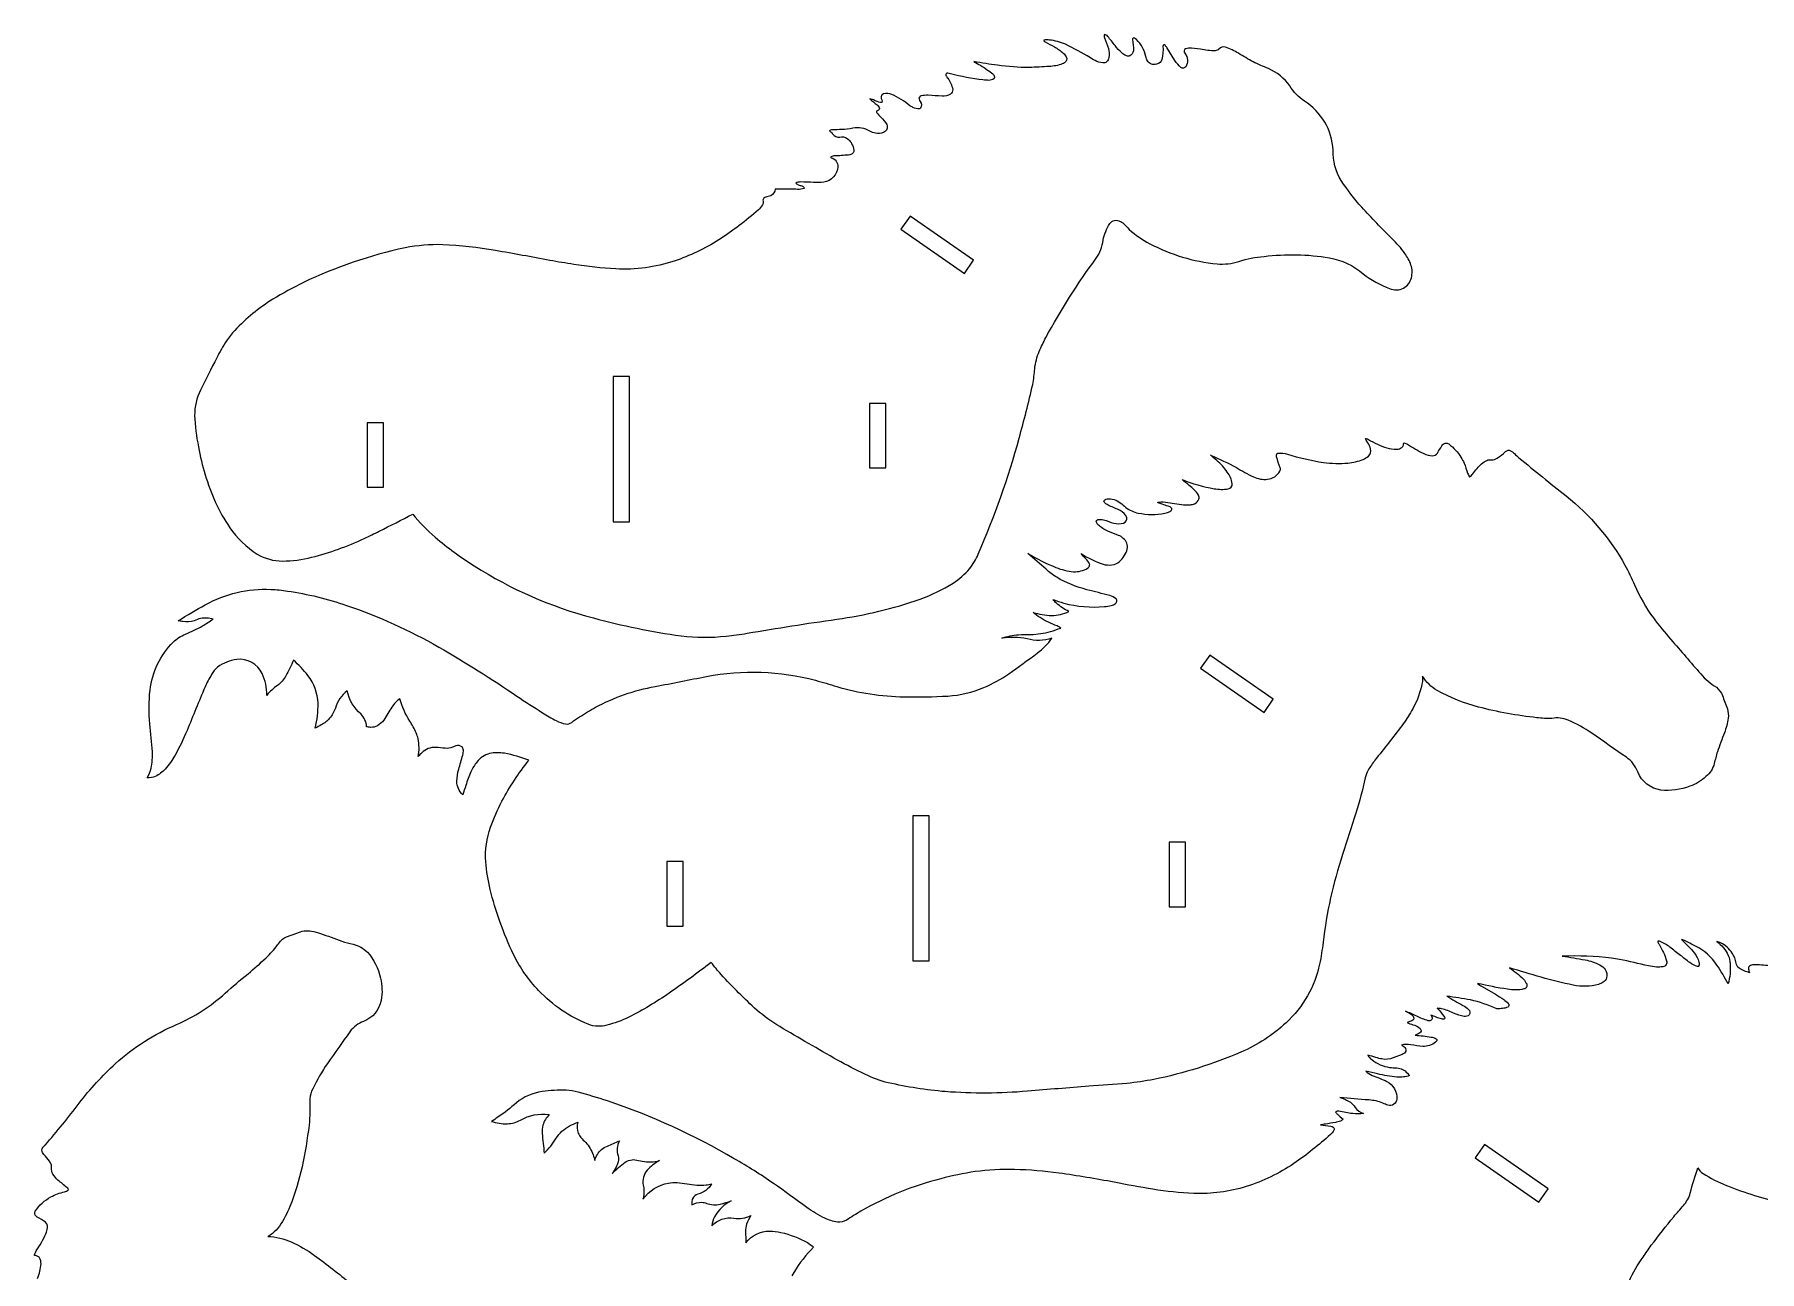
# Model space of a CAD drawing. Extents: x -1292 to 1395, y -799 to 1714.
# Drawn here: x -854 to 430, y 794 to 1714 of the extents above; entities that cross this region are included whole.
import ezdxf

# ---------------------------------------------------------------- set-up
doc = ezdxf.new("R2010")
doc.units = 0
doc.header["$MEASUREMENT"] = 0
doc.layers.get('0').update_dxf_attribs({"linetype": 'CONTINUOUS'})

msp = doc.modelspace()

# ---------------------------------------------------------------- linework, layer by layer
for points in [[(-308, 1593.9, 0.142837), (-311.2, 1592.7, 0.299758), (-311.7, 1590.6, -0.225991), (-312.3, 1587.7, -0.09232), (-315.2, 1584.1, -0.037544), (-344.7, 1561.7, -0.058932), (-377.9, 1545.9, -0.093512), (-421.3, 1540.1, -0.024982), (-452.6, 1543.5, -0.007114), (-470.4, 1546.4, 0.004603), (-510.9, 1553.8, 0.031877), (-550.1, 1558.1, 0.057032), (-578.1, 1555.8, 0.058995), (-653.6, 1530, 0.023354), (-676.5, 1517.5, 0.06408), (-704.7, 1494.4, 0.034102), (-711, 1486.6, 0.023633), (-718.2, 1473.9, 0.001351), (-730.3, 1449.9, 0.109745), (-734.7, 1431.2, 0.040663), (-731.8, 1407.8, 0.059281), (-719.3, 1366.9, 0.04222), (-708.5, 1347.6, 0.096163), (-688.1, 1328, 0.136015), (-669.3, 1322.8, 0.061795), (-647.6, 1325.6, 0.049026), (-608.5, 1339.6, 0.008195), (-597.3, 1345, 0.004886), (-572.4, 1357.8, 0.047739), (-555.6, 1340.6, 0.038445), (-526.7, 1319.3, 0.077962), (-437.9, 1280.5, 0.03169), (-372.7, 1267.1, 0.059083), (-339.3, 1267, 0.01782), (-323.6, 1269.1, -0.008067), (-257, 1279.5, 0.04967), (-194.9, 1294.5, 0.051387), (-170.3, 1306.4, 0.07159), (-158.1, 1317.1, 0.062994), (-151.7, 1328, 0.035702), (-121.3, 1414.1, 0.013722), (-111.2, 1454.2, 0.033619), (-109.7, 1465.9, -0.072498), (-106.3, 1478.7, -0.031161), (-101.4, 1489, -0.035937), (-63.9, 1548, 0.11535), (-58.8, 1561.5, -0.084781), (-53.9, 1573.9, -0.375127), (-46, 1575.5, -0.065697), (-44.2, 1574.4, -0.019998), (-39.3, 1569.5, 0.06837), (-24.1, 1558.9, 0.098197), (26, 1543.9, 0.104378), (42.2, 1545.7, -0.059936), (60.9, 1549.4, -0.072381), (109.5, 1548.4, -0.13522), (134.6, 1536.5, 0.075756), (154.3, 1525.5, 0.211381), (164.7, 1525.8, 0.215333), (170.5, 1533.5, 0.155186), (170.2, 1543, 0.070609), (165.6, 1551.7, 0.044923), (156.3, 1562.5, -0.016436), (133.6, 1586, -0.040496), (118.4, 1605.9, -0.146493), (112.3, 1628.5, 0.244161), (90.9, 1664.9, -0.101004), (80.1, 1676.2, 0.138306), (64.2, 1689.2, -0.029463), (52.8, 1694.2, -0.01419), (41.9, 1700.5, 0.055098), (32.3, 1705, 0.319688), (27.4, 1703.6, -0.156111), (24.5, 1702.4, -0.073955), (13.6, 1703.6, 0.048158), (4.7, 1704.3, 0.059129), (2.6, 1703.9, 0.526747), (2.1, 1700.5, -0.312495), (2.7, 1690.5, -0.421085), (-0.9, 1690, -0.065588), (-5.4, 1695.2), (-11.4, 1704.8, -0.052954), (-12.7, 1706.5, 0.511332), (-14, 1706.5, 0.18989), (-14.3, 1705.8, -0.073247), (-15, 1696, -0.294765), (-19, 1692.4, -0.358757), (-25.8, 1695, -0.085538), (-27.1, 1698.1, 0.156816), (-34, 1710.7, 0.046439), (-35.4, 1711.8, 0.533494), (-37, 1710.8, -0.079446), (-36.3, 1702.4, -0.297828), (-39.3, 1698.5, -0.169332), (-41.9, 1698.8, -0.089949), (-44.9, 1700.8, -0.03812), (-49.9, 1706.3, -0.002892), (-55.3, 1713.1, 0.199713), (-57.8, 1714.5, 0.161984), (-57.8, 1712.1, -0.035241), (-54.9, 1704.1, -0.09194), (-54.5, 1697.4, -0.17602), (-56.2, 1694.1, -0.101386), (-57.6, 1693.5, -0.145417), (-63.4, 1694.5, -0.035253), (-68.3, 1697.2, 0.020019), (-86.8, 1707.2, 0.079414), (-98.7, 1710.4, 0.041662), (-103, 1710.4, 0.196999), (-102, 1709, 0.00418), (-95, 1705.3, -0.042823), (-88.4, 1700.7, -0.075371), (-86.2, 1697.9, -0.381176), (-87.4, 1693.5, -0.07786), (-89.2, 1692.6, -0.076994), (-98.8, 1690.7, -0.005823), (-113.8, 1690, -0.037168), (-137.3, 1691.6, -0.00915), (-154.9, 1694.3, 0.032734), (-150, 1691.6, -0.029272), (-144.8, 1688, -0.051916), (-140.9, 1685.2, -0.111328), (-139.5, 1682.9, -0.281222), (-139.9, 1681.7, -0.174885), (-143.8, 1680.4, -0.043748), (-148.2, 1680.7, -0.03235), (-172.4, 1685.3, 0.055775), (-174.4, 1685.8, 0.53975), (-175.7, 1684, 0.090686), (-174.3, 1681.9, -0.117087), (-170.7, 1673.7, -0.270419), (-172.4, 1670.1, -0.129193), (-178.6, 1668.6, -0.004521), (-188.9, 1669.3, 0.050816), (-194.2, 1668.8, 0.450055), (-195.7, 1666.3, 0.148034), (-194.8, 1664.6, -0.331922), (-194.6, 1659.8, -0.125177), (-195.4, 1659.3, -0.167581), (-200.4, 1660.3, -0.039156), (-202.5, 1661.5, 0.063094), (-216, 1669.9, 0.147875), (-222.2, 1670.3, 0.531295), (-223.3, 1665.8, -0.295731), (-223.4, 1664, -0.218572), (-224.3, 1663.9, -0.053055), (-229.6, 1665.8, 0.04586), (-232.3, 1666.6, 0.030592), (-227, 1662.2, -0.141728), (-225.2, 1659.5, -0.341933), (-225.9, 1658.3, -0.082451), (-227, 1657.8, 0.467813), (-227.2, 1656.3, 0.060776), (-224.1, 1652.9, -0.065831), (-219.8, 1647.5, -0.439605), (-222.1, 1641.6, -0.177985), (-228.1, 1641, -0.084436), (-232.4, 1642.7, 0.182455), (-244.9, 1644.7, -0.044623), (-253.3, 1643.8, -0.014495), (-260.2, 1643.7, 0.117121), (-261.7, 1643.4, 0.10902), (-262.3, 1642.8, 0.044578), (-260.7, 1641.5, 0.022359), (-258.9, 1639.3, 0.237887), (-253.3, 1638.3, -0.234438), (-248.1, 1636.3, -0.100177), (-245.9, 1633.2, -0.098276), (-244.2, 1628.4, -0.334011), (-246.5, 1625.2, -0.093893), (-248.2, 1624.8, 0.046442), (-253.6, 1624.4, -0.006097), (-258.2, 1624.2, 0.096081), (-261.4, 1623.4, 0.139469), (-261, 1622.8, -0.356492), (-256.1, 1616.1, -0.353544), (-266.6, 1604.6, -0.049224), (-274.2, 1604.4, 0.008852), (-283.7, 1604.8, 0.12059), (-287.4, 1603.9, 0.054751), (-284.9, 1602.4, -0.032943), (-282.4, 1601.7, -0.283515), (-281.2, 1600, -0.091176), (-286.2, 1599.3, 0.010028), (-291.2, 1599.5, -0.004296), (-302.8, 1599.5, -0.277745), (-306, 1594.6, -0.083981)], [(-436.5, 1214, -0.079043), (-392, 1229.5, 0.003836), (-353.9, 1237, -0.112726), (-272.8, 1234.1, -0.018382), (-256.9, 1229.4, 0.066441), (-206.8, 1221.8, 0.018178), (-174.3, 1222.4, 0.088482), (-147.5, 1228.8, 0.055063), (-129, 1238.9, 0.006398), (-107.8, 1254.3, 0.080548), (-96.9, 1265.4, -0.151445), (-115.4, 1264.9, 0.085207), (-134.1, 1265.5, -0.049272), (-121.7, 1268, -0.020161), (-112.6, 1268.2, 0.066512), (-98, 1270.4, 0.011947), (-90.2, 1273, 0.051817), (-93, 1274.5, -0.048321), (-105.7, 1280.7, -0.039551), (-110.9, 1284.6, 0.062515), (-97.1, 1282.3, 0.119061), (-84.3, 1285.3, -0.067947), (-93.5, 1291.4, -0.031119), (-96, 1294.1, 0.003824), (-88.1, 1291.5, 0.086554), (-57.8, 1288.9, 0.027734), (-52.8, 1289.7, 0.075362), (-49.5, 1291.2, 0.272317), (-48.7, 1293.7, 0.153628), (-49.2, 1294.6, 0.107668), (-53.8, 1297.1, 0.00468), (-70.8, 1301.5, -0.07117), (-93.3, 1310.7, -0.038302), (-101.2, 1316.7, 0.005101), (-114.7, 1328.3, 0.032398), (-93.9, 1318, 0.071511), (-80.8, 1314.9, 0.147983), (-70.3, 1317.5, 0.230176), (-68.8, 1319.7, 0.118083), (-68.9, 1320.6, 0.105765), (-71.8, 1324.7, -0.046792), (-75.2, 1328.4, 0.063509), (-58.8, 1320.5, 0.099865), (-52.2, 1319.9, 0.147904), (-46.7, 1322.5, 0.151784), (-40.8, 1331.7, 0.277411), (-43.8, 1339.7, 0.083251), (-47.3, 1341.9), (-55.4, 1345.1, -0.082674), (-62.3, 1349.6, -0.10502), (-63.8, 1351.7, -0.449585), (-62.8, 1353.6, -0.120739), (-58.4, 1353.5, 0.006927), (-50.8, 1351, 0.136853), (-43.7, 1351.1, 0.406145), (-41.2, 1355.3, 0.178601), (-46.1, 1360.3, 0.029653), (-54.2, 1363.9, -0.097317), (-57.4, 1366, -0.102957), (-58.2, 1367.2, -0.320962), (-57.6, 1368.3, -0.184478), (-55.9, 1369, -0.183243), (-46, 1366.2, -0.021923), (-41.8, 1362.7, 0.114375), (-32.8, 1358.5, 0.098572), (-13, 1358.4, 0.06385), (-9.1, 1359.7, 0.073001), (-7.8, 1360.7, 0.256419), (-7.7, 1361.8, 0.211404), (-10.5, 1363.7, -0.028929), (-14.8, 1365.1, -0.06355), (-17.9, 1366.1, -0.362139), (-18, 1366.4, -0.362139), (-17.8, 1366.5, -0.075257), (-14.1, 1366.8, -0.017274), (-0.6, 1364.8, 0.054482), (6.2, 1364.7, 0.051034), (9.3, 1365.4, 0.22447), (12.5, 1368.9, 0.181687), (12.1, 1371.9, 0.08075), (9, 1375.7, 0.026791), (5.2, 1379.1, -0.007244), (0, 1383.4, 0.050209), (23.9, 1376.6, 0.079281), (34.2, 1376.5, 0.401951), (37.3, 1380.3, 0.111892), (33.6, 1389, 0.068627), (25.8, 1397.7, 0.017085), (21, 1401.6, -0.024527), (40.4, 1392.3, 0.027899), (53, 1385.4, 0.126008), (63.6, 1383.6, 0.22989), (72.7, 1389.6, 0.184261), (73, 1392.2, -0.014914), (70.2, 1400.3, -0.261559), (70.7, 1402.8, -0.168414), (71.5, 1403.1, -0.088315), (78.3, 1402.4, 0.042931), (105.2, 1396.2, 0.051766), (123.3, 1395.7, 0.074134), (134.6, 1398.4, 0.060908), (138.7, 1400.9, 0.278394), (140.2, 1406.3, 0.082859), (138.2, 1410.7), (137, 1412.8, -0.116267), (136.5, 1414, -0.29966), (136.9, 1414, -0.076836), (138.6, 1413.3, 0.061445), (152.2, 1407, 0.078079), (159.6, 1406, 0.142308), (163.4, 1407.2, 0.148609), (164.6, 1409, -0.069316), (164.9, 1410.7, -0.118912), (167.7, 1409.7, 0.029215), (179.7, 1402.8, 0.102116), (186.3, 1401.1, 0.233889), (189.9, 1403.1, 0.021879), (193.1, 1408.5, -0.192623), (195.6, 1410.5, -0.224041), (198.4, 1409.9, -0.099646), (207.4, 1400, -0.036716), (209.8, 1395.7, -0.011422), (212.4, 1388.1, 0.048518), (213.8, 1385.3, 0.068613), (216.3, 1387.8, -0.043007), (222.8, 1395.2, -0.065782), (226.6, 1397.7, -0.147347), (230.3, 1398, 0.153593), (234.4, 1399.3, 0.028021), (240.5, 1404.2, -0.130856), (242.6, 1405.2, -0.10524), (243.8, 1405.1, -0.100076), (247.3, 1402.7, 0.012647), (250.5, 1399.7, 0.004974), (285.7, 1371.2, -0.097683), (329.4, 1319.8, -0.025447), (336.5, 1305, 0.057048), (350.6, 1280.5, 0.020448), (363.6, 1264.4, -0.002705), (385.8, 1238.8, 0.076681), (397.4, 1228.9, -0.121344), (402, 1222.8, 0.024259), (405.6, 1212.9, -0.118792), (406.2, 1205.9, -0.05738), (403.4, 1195, 0.008831), (398.2, 1180.9, 0.02587), (395.9, 1172.1, -0.147884), (389.7, 1162.5, -0.09944), (377.7, 1155.3, -0.118237), (356.2, 1152.4, -0.267266), (338.9, 1165.9, 0.154765), (330.5, 1176.8, -0.002283), (304.8, 1194.7, 0.048306), (287.2, 1204.4, 0.05585), (281.3, 1206, 0.051464), (275.1, 1205.8, -0.044974), (263.8, 1206.3, -0.038064), (220.5, 1214.2, -0.061053), (189.7, 1226.5, -0.120014), (178.9, 1237.1, -0.06348), (178, 1229.4, -0.074184), (170.6, 1211.3, -0.02738), (163.5, 1200.3, -0.006022), (143.4, 1174.7, 0.030562), (138.4, 1167.2, 0.058133), (136.2, 1161.5, -0.017574), (129.3, 1135.3, -0.003165), (119.3, 1104.4, 0.050038), (104.8, 1039.2, -0.021631), (102.3, 1023, -0.154733), (77.3, 979.4, -0.087497), (43.7, 957.5, -0.052454), (-21, 937.2, -0.0211), (-41.1, 934.2, -0.004593), (-69.4, 932.1, 0.002667), (-115, 928.4, -0.039032), (-176.2, 928.1, -0.034607), (-218.6, 934.7, -0.056044), (-236, 941, -0.014219), (-256.4, 951.6, -0.004957), (-299.4, 976.5, -0.042438), (-316.3, 988.7, -0.02345), (-343, 1015.3, -0.013891), (-350.4, 1024.2, -0.010842), (-381.5, 1001.4, -0.034041), (-411.7, 983.5, -0.051132), (-428, 977.5, -0.048395), (-434.7, 976.7, -0.093249), (-441.8, 978.2, -0.11009), (-478.7, 1003.4, -0.078041), (-497.2, 1029.7, -0.031575), (-507.5, 1054.7, -0.027342), (-514.8, 1078.5, -0.036065), (-518, 1099.1, -0.105446), (-514.5, 1124.8, -0.039511), (-506, 1144.1, -0.046926), (-486, 1174.6, 0.046955), (-504.1, 1179.8, 0.092654), (-515.2, 1179.6, 0.172462), (-524.6, 1173.3, 0.060351), (-529.1, 1166.1, 0.032585), (-532.9, 1155.9, -0.006243), (-535.2, 1149, -0.218533), (-539.5, 1159, -0.072741), (-538.2, 1167.9, 0.003821), (-535.2, 1178.5, 0.062879), (-534.7, 1182.2, 0.156778), (-535.7, 1184.5, 0.251342), (-540.3, 1185.3, 0.046514), (-542.7, 1184.3, -0.106571), (-548.3, 1183.5, 0.011804), (-555.3, 1184.2, 0.204784), (-565.7, 1180.2, 0.041014), (-568.3, 1177.3, 0.097399), (-568.4, 1190.8, 0.042551), (-569.8, 1194.9, 0.043414), (-574.5, 1203.7, -0.074631), (-582, 1220.3, 0.1046), (-587.9, 1214.2, -0.003713), (-594, 1204.5, -0.09619), (-598.6, 1200.3, -0.143051), (-603.7, 1199.1, -0.055113), (-606.7, 1199.6, 0.18044), (-610.8, 1208.8, -0.154482), (-621.2, 1226.2, 0.16158), (-629.9, 1213.3, -0.079709), (-634.2, 1205.9, -0.079523), (-640.4, 1200.9, -0.030025), (-645, 1198.5, 0.068509), (-642.8, 1217.1, 0.149832), (-650.3, 1237.6, 0.055498), (-661.2, 1249.1, -0.032422), (-666.7, 1237.4, -0.108806), (-673, 1230.3, 0.067676), (-681, 1222.9, 0.113347), (-684.4, 1239.1, 0.319612), (-703.3, 1249.6, 0.128593), (-717.5, 1243.9, 0.084964), (-722, 1238.4, 0.035779), (-726.9, 1229.2, 0.002757), (-740.3, 1196.7, -0.025513), (-749.2, 1178.4, -0.049967), (-756.5, 1168.1, -0.101074), (-763.9, 1162.6, -0.115958), (-769.9, 1161.6, 0.097611), (-767, 1168.8, 0.065285), (-766.1, 1180.9, 0.009169), (-767.9, 1201.6, -0.050823), (-767.8, 1226.8, -0.162457), (-750.7, 1262.5, -0.078237), (-741.4, 1268.5, 0.034949), (-728.8, 1274.6, 0.006977), (-720.8, 1279.6, 0.118672), (-730.2, 1280.1, 0.043278), (-734.9, 1278.4, -0.11403), (-743.4, 1277.8, -0.022874), (-746.8, 1278.4, -0.009193), (-726.7, 1290.3, -0.140481), (-677.9, 1301.7, -0.028748), (-665.5, 1300.5, -0.046098), (-621.6, 1289.8, -0.048161), (-553, 1258.8, -0.019677), (-494.9, 1222.3, 0.006202), (-475.9, 1210, 0.012573), (-465.7, 1204.1, 0.057494), (-458.8, 1201.6, 0.229435), (-454.1, 1202.8, -0.030215), (-448.2, 1206.8, -0.020905)]]:
    msp.add_lwpolyline(points, format="xyb", close=True)
for points in [[(-155.1, 1546.6), (-202.4, 1579.4), (-209.3, 1569.6), (-162, 1536.7)], [(-411.2, 1460), (-423.2, 1460), (-423.2, 1352), (-411.2, 1352)], [(-220.5, 1440.1), (-232.5, 1440.1), (-232.5, 1392.1), (-220.5, 1392.1)], [(-594.2, 1425.7), (-606.2, 1425.7), (-606.2, 1377.7), (-594.2, 1377.7)], [(67.8, 1220.1), (20.5, 1252.9), (13.6, 1243.1), (60.9, 1210.2)], [(-188.3, 1133.4), (-200.3, 1133.4), (-200.3, 1025.4), (-188.3, 1025.4)], [(2.4, 1113.6), (-9.6, 1113.6), (-9.6, 1065.6), (2.4, 1065.6)], [(-371.3, 1099.2), (-383.3, 1099.2), (-383.3, 1051.2), (-371.3, 1051.2)], [(272.2, 855.8), (224.9, 888.7), (218, 878.8), (265.4, 846)]]:
    msp.add_lwpolyline(points, close=True)
for points in [[(-851.6, 789.1, 0.082729), (-848.9, 800.1, 0.129258), (-850, 804.5, 0.160552), (-851.7, 805.8, 0.061662), (-853.7, 806.3, -0.217243), (-853.5, 807.4, -0.049454), (-852.5, 809.6, 0.039618), (-845.3, 822.4, 0.064607), (-844.1, 826.8, 0.115536), (-844.6, 829.7, 0.099346), (-845.6, 830.9, 0.031186), (-851.8, 834.8, -0.306776), (-853.6, 838.3, -0.095935), (-853.3, 839.1, -0.129919), (-841.5, 849.8, -0.058338), (-831.4, 853.7, 0.044065), (-828.6, 854.8, 0.406655), (-828.6, 855.6, 0.082254), (-829.6, 856.7, 0.014271), (-836.3, 862.2, -0.050808), (-840, 866.6, -0.168135), (-841.1, 871.7, 0.116354), (-841.4, 874.1, 0.069199), (-842.6, 876.3, 0.022223), (-846.7, 881.3, -0.157613), (-848.2, 884.5, -0.190606), (-847.5, 886.7, -0.015052), (-845.8, 888.4, 0.018427), (-820.5, 919.6, -0.041389), (-793.5, 949, -0.082685), (-748.1, 978, 0.082802), (-712, 1001.3, -0.012858), (-694.9, 1015.8, 0.018215), (-681.5, 1027.6, 0.031423), (-672.9, 1037.2, -0.158538), (-666.2, 1043.3), (-658.6, 1045.9, -0.17078), (-647.6, 1047.5, -0.036), (-640.9, 1045.8, -0.005405), (-625.1, 1040, 0.032329), (-616.7, 1037.8, -0.13457), (-606.1, 1031.9, -0.132564), (-596.4, 1012.6, -0.102662), (-595.8, 996, -0.254906), (-608.9, 980.4, 0.145718), (-619.1, 972.7, -0.001731), (-635.9, 949.1, 0.034952), (-646.8, 930.2, 0.092588), (-649, 922.7, 0.009541), (-648.9, 913, -0.024808), (-649.5, 903.2, -0.021269), (-654.7, 872.2, -0.039461), (-663.8, 842.6, -0.055589), (-671.6, 828.1, -0.056251), (-676.8, 822.5, -0.047071), (-680.1, 820.4, -0.09855), (-662.7, 816.3, -0.05491), (-645.4, 806.3, -0.01128), (-618.4, 785.3, 0.017062)], [(436.9, 1021.6, 0.043659), (425, 1022.5, 0.136816), (422.1, 1021.5, 0.3018), (421.3, 1019.1, 0.028157), (422.1, 1016.6, -0.073707), (414.3, 1019.9, -0.221861), (412.1, 1023.8, 0.130179), (409.2, 1031.1, 0.140705), (400.6, 1038.8, 0.050015), (397.7, 1039.8, -0.13031), (406.3, 1029.5, -0.094543), (407.6, 1023.2, -0.09126), (406.2, 1008.3, 0.022495), (397.8, 1022.3, 0.125271), (382, 1036.4, -0.010814), (373.6, 1040.6, 0.051269), (371.5, 1041.2, -0.045271), (381.1, 1031.2, -0.094994), (384.4, 1024.5, -0.109229), (384.4, 1021.8, -0.454646), (383.4, 1021.2, -0.083646), (377.6, 1024.1, -0.010608), (370.8, 1029.5, -0.01721), (362.9, 1035.6, 0.082737), (355, 1040, 0.172863), (353.8, 1040, 0.237707), (353.9, 1039.4, 0.065087), (355.1, 1037.2, -0.057169), (360.4, 1025.5, -0.473562), (357.6, 1021, -0.062092), (352.9, 1020.8, -0.047173), (347, 1021.7, 0.001863), (325.3, 1026.5, 0.023888), (319.4, 1027.4, 0.036279), (282.7, 1028.9, -0.015622), (299.8, 1026.1, -0.069695), (310.7, 1022.4, -0.110127), (314.7, 1018.9, -0.224797), (315.8, 1012.7, -0.175857), (313.2, 1009.5, -0.084472), (309.8, 1007.9, -0.117498), (290.9, 1007.3, -0.019325), (267.1, 1013.2, -0.002501), (243.5, 1020.2, -0.054082), (253.9, 1011.8, -0.071113), (256.3, 1008.2, -0.463055), (254.3, 1004.5, -0.070702), (248, 1003.8, -0.028684), (242.1, 1004.3, -0.022037), (219.8, 1008.6, 0.050412), (223.1, 1006.2), (233, 1000.6, -0.021276), (239.3, 996.6, -0.048188), (242.6, 993.8, -0.469879), (242.2, 991, -0.091742), (238.3, 990, -0.00944), (234.2, 989.7, 0.055897), (214.5, 996.3, 0.002204), (196.9, 999.2, 0.018829), (208.8, 992.3, -0.054703), (213.1, 989.3, -0.381959), (213.5, 985.3, -0.264445), (209.9, 984, -0.0699), (201.9, 986.5, 0.055658), (192.9, 989.8, 0.045028), (189.8, 990.1, -0.036443), (194.7, 984.2, -0.156539), (195.3, 982.7, -0.311212), (194.7, 982.1, -0.136679), (192.9, 982.3, -0.053748), (188.9, 983.5, 0.008031), (185, 985.1, -0.128773), (186, 982.3, -0.391834), (184.2, 980.9, -0.08603), (183.1, 980.9, -0.043027), (174.5, 984.2, 0.01633), (166.1, 988, -0.084789), (171.8, 984.3, -0.432885), (171.5, 981.2, -0.082998), (170.2, 980.5, -0.011168), (167.4, 979.6, 0.077455), (171.6, 977.9, -0.122577), (177, 975.1, -0.164798), (177.7, 973.2, -0.236377), (176.8, 971.8, -0.063321), (173.3, 970.1, -0.021848), (185.2, 968.7, -0.044439), (188.3, 968, -0.175856), (189.5, 966.8, -0.204633), (189.4, 966, -0.11271), (188.5, 965, -0.189622), (179.1, 961.8, -0.024729), (170.1, 963, 0.085881), (163.3, 962.8, -0.12826), (166.2, 960.1, -0.368373), (165.3, 956.8, -0.065221), (163.6, 955.8), (157, 953.2, -0.154003), (148.6, 952.4, -0.029158), (144.1, 953.5, 0.01399), (138.1, 955.2, 0.091416), (141.1, 951.9, 0.128924), (154.3, 946.1, 0.016585), (159.8, 945.8, -0.080197), (163.9, 944.7, -0.06403), (165.8, 943.5, -0.033284), (169.2, 940, -0.104506), (159.8, 939, -0.041337), (145.4, 941.3, 0.006892), (136.7, 943.4, 0.11525), (141.4, 940.2, -0.014521), (152.3, 935.7, -0.168538), (157.9, 930.3, -0.154652), (159.8, 922.6, -0.469234), (153, 918, -0.049169), (149.4, 919.6, 0.077573), (138.9, 921.9, -0.012455), (117.3, 923.8, -0.086044), (125.2, 920.2, -0.0961), (128.6, 916.4, 0.160183), (134.9, 911.8, -0.06304), (126.9, 911.8, -0.018931), (116.6, 913.5, 0.159681), (114.2, 913.2, 0.132878), (115.5, 911.3, 0.014127), (119.7, 907.7, -0.172666), (117.7, 906.2, -0.034165), (114, 905.2, -0.010551), (106.6, 904, 0.023494), (102.9, 903.3, -0.022736), (110.6, 902.5, -0.071504), (112.4, 901.8, -0.334129), (112.8, 899.4, -0.122981), (110.3, 896.2, -0.032953), (83.1, 874.6, -0.07157), (47.7, 857.5, -0.083624), (8.6, 852.4, -0.032349), (-21.8, 855.5, -0.008186), (-50.5, 860.7, 0.01172), (-91.6, 867.5, 0.026613), (-124.6, 870.2, 0.036187), (-154, 868.6, 0.030241), (-179.4, 863.3, 0.068991), (-239, 839.2, 0.00841), (-249.8, 832.5, -0.172024), (-256.4, 831.1, -0.076545), (-265.9, 834, -0.047436), (-279.1, 841.9, 0.004302), (-304.1, 859.9, 0.02158), (-333.2, 878.2, 0.050864), (-427.4, 921.2, 0.015263), (-449.3, 927.7, 0.057995), (-458.2, 929.1, 0.042491), (-476.2, 928.2, 0.136179), (-495.2, 919.8, -0.024958), (-509, 909.1, -0.020901), (-513.9, 906, 0.086535), (-502, 904.2, 0.113114), (-492.2, 906.9, -0.16949), (-471, 911, 0.101851), (-475.6, 903.2, 0.101538), (-476.1, 897, 0.014154), (-474.5, 882.3, 0.065239), (-465.7, 893.4, -0.133185), (-455.8, 902.6, -0.028557), (-449.6, 905.3, 0.154876), (-449.3, 897.3, 0.086659), (-447.3, 894, 0.024569), (-443.7, 890.3, -0.10504), (-438.2, 881, -0.03155), (-437, 876.9, -0.132291), (-431.9, 885.1, -0.088423), (-427.6, 887.6, 0.003513), (-418.6, 891.4, 0.230419), (-419.6, 880.4, -0.162319), (-420.1, 874.4, -0.035702), (-421.1, 872, -0.023163), (-424.1, 867.1, -0.049541), (-414.3, 875.6, -0.105584), (-409.1, 877.5, -0.048931), (-407.2, 877.5, -0.027581), (-401.6, 876.3, 0.111845), (-388.8, 876.8, 0.084994), (-398, 869.6, 0.224068), (-400.9, 858.6, -0.075505), (-400.5, 850.8, -0.04418), (-401.1, 848.2, -0.193589), (-382.1, 860.1, -0.05978), (-375.7, 860.4, -0.010402), (-361, 858.6, 0.048418), (-354, 858.7, 0.046813), (-350.1, 859.6, -0.214666), (-360.2, 851.9, 0.179824), (-364.3, 848.4, 0.086353), (-364.8, 846.7, 0.053886), (-364.8, 843.8, -0.136227), (-357.3, 845.8, -0.086917), (-353.7, 845, 0.14958), (-343.7, 844.4, 0.037106), (-335.4, 847, 0.151086), (-347.8, 835, 0.093189), (-349.9, 828.2, -0.259264), (-333.5, 834, 0.146128), (-320.8, 835.9, 0.039062), (-324, 829.6, 0.091357), (-324.8, 824, 0.007121), (-324.5, 815.7, -0.242684), (-306.9, 824.4, -0.066586), (-298.5, 823.4, -0.066447), (-278.8, 815.8, -0.059809), (-274.3, 812.4, -0.059991), (-276.1, 810.4, 0.063229), (-290.3, 791, 0.02647)], [(332.5, 787.1, -0.051122), (342.9, 805, -0.018027), (349, 813.8, -0.009966), (365.7, 835.1, -0.004566), (373, 843.4, 0.103745), (378, 852.6, -0.019482), (383.7, 871.4, 0.130507), (387.6, 867.2, 0.050615), (405, 858.3, 0.040567), (447.1, 845.2, 0.039309)]]:
    msp.add_lwpolyline(points, format="xyb")

doc.saveas('drawing.dxf')
